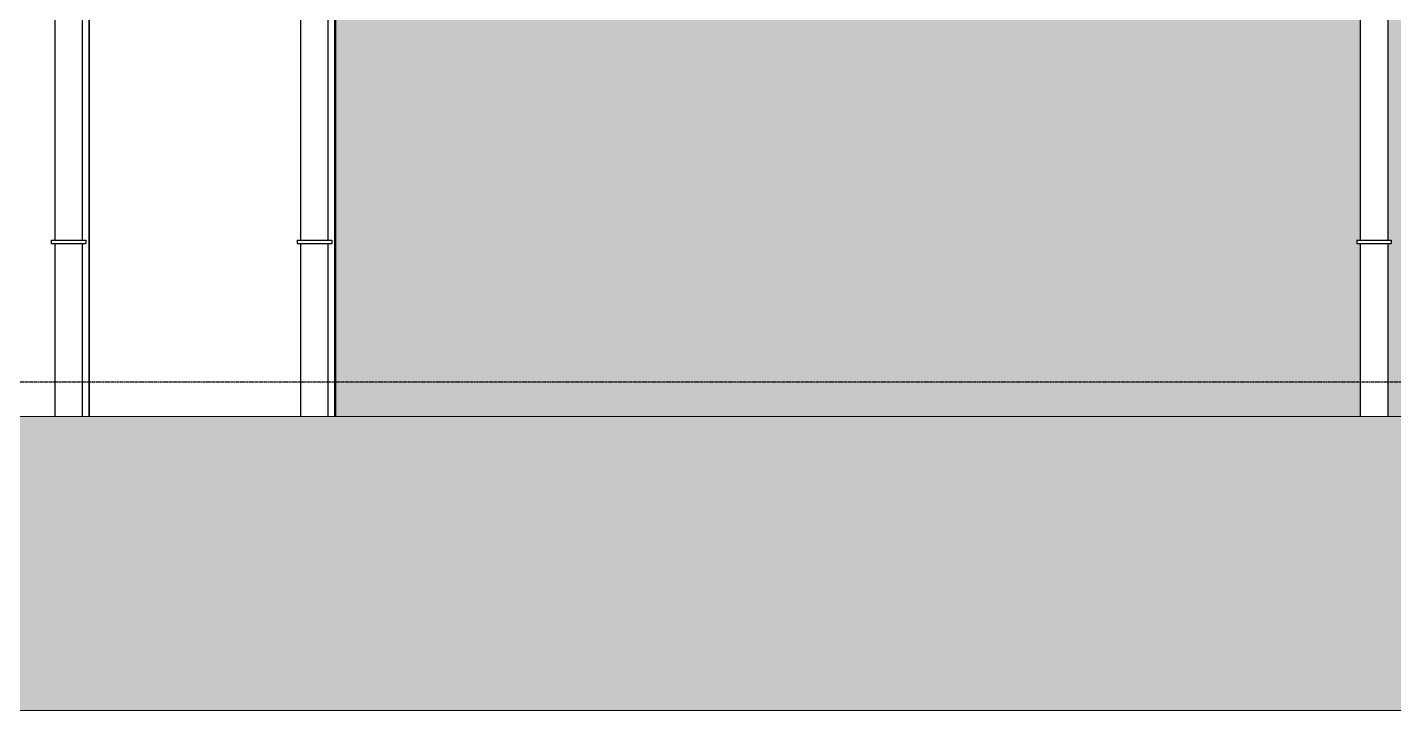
# Model space of a CAD drawing. Header units: millimetres. Extents: x -245 to 49755, y -245 to 41806.
# Drawn here: x 37164 to 39137, y 29037 to 30025 of the extents above; entities that cross this region are included whole.
import ezdxf

# ---------------------------------------------------------------- set-up
doc = ezdxf.new("R2010")
doc.units = ezdxf.units.MM
doc.linetypes.add('PUNKT2_S9', pattern=[1, 0, -1])
doc.linetypes.add('VERDECKT2_S2', pattern=[2.7, 2, -0.7])
doc.layers.add('Standard', color=7, linetype='Continuous', lineweight=25)

msp = doc.modelspace()

# ---------------------------------------------------------------- hatches: boundary and pattern name
at = {"layer": 'Standard', "linetype": 'PUNKT2_S9', "lineweight": 25}
h = msp.add_hatch(color=251, dxfattribs=at)
h.paths.add_polyline_path([(39088.5, 30512.1), (39083.5, 30512.1), (39083.5, 30517.1), (39088.5, 30517.1), (39088.5, 30922.1), (39078.5, 30922.1), (39068.7, 30997.1), (37608.5, 30997.1), (37608.5, 29462.1), (39088.5, 29462.1), (39088.5, 29712.1), (39083.5, 29712.1), (39083.5, 29717.1), (39088.5, 29717.1)])
h.paths.add_polyline_path([(44754.5, 29462.1), (44754.5, 29817.6), (44153.5, 29817.6), (44153.5, 29672.1), (42108.5, 29672.1), (42108.5, 30997.1), (41898.3, 30997.1), (41888.5, 30922.1), (41878.5, 30922.1), (41878.5, 30517.1), (41883.5, 30517.1), (41883.5, 30512.1), (41878.5, 30512.1), (41878.5, 29717.1), (41883.5, 29717.1), (41883.5, 29712.1), (41878.5, 29712.1), (41878.5, 29462.1)])
h.paths.add_polyline_path([(41833.5, 29717.1), (41838.5, 29717.1), (41838.5, 30512.1), (41833.5, 30512.1), (41833.5, 30517.1), (41838.5, 30517.1), (41838.5, 30922.1), (41828.5, 30922.1), (41818.7, 30997.1), (39148.3, 30997.1), (39138.5, 30922.1), (39128.5, 30922.1), (39128.5, 30517.1), (39133.5, 30517.1), (39133.5, 30512.1), (39128.5, 30512.1), (39128.5, 29717.1), (39133.5, 29717.1), (39133.5, 29712.1), (39128.5, 29712.1), (39128.5, 29462.1), (41838.5, 29462.1), (41838.5, 29712.1), (41833.5, 29712.1)])
h.paths.add_polyline_path([(39958.5, 30712.1), (39958.5, 29802.1), (39458.5, 29802.1), (39458.5, 30712.1)], flags=16)
h.paths.add_polyline_path([(41508.5, 29802.1), (41008.5, 29802.1), (41008.5, 30712.1), (41508.5, 30712.1)], flags=16)
at = {"layer": 'Standard', "linetype": 'PUNKT2_S9', "lineweight": -3}
h = msp.add_hatch(color=0, dxfattribs=at)
h.paths.add_polyline_path([(40982.3, 29340.4), (40959.8, 29340.5), (40923.6, 29340.5), (40923.6, 29270.7), (40957.9, 29270.7), (40984.9, 29271.5), (40999.4, 29274.1), (41006.8, 29278.6), (41012.4, 29285.8), (41015.9, 29294.9), (41017.1, 29306.4), (41015.6, 29319), (41010.9, 29328.7), (41003.5, 29335.9), (40993.5, 29339.6)])
h.paths.add_polyline_path([(46603.5, 29462.1), (35753.5, 29462.1), (35753.5, 29037.1), (46603.5, 29037.1)])
h.paths.add_polyline_path([(42597.1, 29158.4), (42712.1, 29158.4), (42712.1, 29112.1), (42550.8, 29112.1), (42550.8, 29384.8), (42597.1, 29384.8)], flags=16)
h.paths.add_polyline_path([(42505.9, 29340.5), (42382.3, 29340.5), (42382.3, 29279.6), (42497.3, 29279.6), (42497.3, 29233.2), (42382.3, 29233.2), (42382.3, 29158.4), (42510.3, 29158.4), (42510.3, 29112.1), (42336, 29112.1), (42336, 29387.1), (42505.9, 29387.1)], flags=16)
h.paths.add_polyline_path([(42207.2, 29183.5), (42263.3, 29387.1), (42312.4, 29387.1), (42230.3, 29112.1), (42180.9, 29112.1), (42099, 29387.1), (42149.2, 29387.1)], flags=16)
h.paths.add_polyline_path([(42078.9, 29387.1), (42078.9, 29340.5), (41955.2, 29340.5), (41955.2, 29279.6), (42070.3, 29279.6), (42070.3, 29233.2), (41955.2, 29233.2), (41955.2, 29158.4), (42083.2, 29158.4), (42083.2, 29112.1), (41908.9, 29112.1), (41908.9, 29387.1)], flags=16)
h.paths.add_polyline_path([(41799, 29332.5), (41784, 29341.3), (41765.8, 29344.3), (41738.5, 29338.5), (41717.4, 29321.2), (41704.1, 29292.5), (41699.6, 29252.8), (41704.1, 29210), (41717.7, 29179.2), (41738.7, 29161), (41765.3, 29154.8), (41779.8, 29156.5), (41794.4, 29161.6), (41808, 29169.3), (41819.5, 29178.3), (41819.5, 29213.2), (41766.5, 29213.2), (41766.5, 29259.5), (41866.2, 29259.5), (41866.2, 29150), (41848.4, 29134), (41824, 29120.1), (41796.4, 29110.5), (41768.2, 29107.4), (41734.6, 29111.9), (41705.6, 29125.4), (41682.1, 29147.5), (41665.4, 29177.1), (41655.2, 29212.4), (41651.9, 29250.5), (41655.7, 29291), (41666.9, 29326.8), (41685.4, 29356.3), (41710.9, 29378.1), (41735.6, 29388.4), (41765.8, 29391.7), (41803.7, 29386.3), (41832.3, 29370.2), (41852.2, 29344.7), (41863.3, 29310.9), (41817.3, 29300.6), (41810.3, 29318.8)], flags=16)
h.paths.add_polyline_path([(41564.6, 29209.4), (41564.6, 29387.1), (41610.7, 29387.1), (41610.7, 29213), (41609.4, 29182.8), (41605.7, 29160.5), (41596.1, 29138.9), (41581.3, 29121.8), (41560.8, 29110.9), (41534.7, 29107.4), (41504.7, 29113), (41482.5, 29130.1), (41468.7, 29158.2), (41464, 29197), (41507.6, 29203), (41509.5, 29182.8), (41513.5, 29169.6), (41522.8, 29158.6), (41536.3, 29154.8), (41549.4, 29157.4), (41558.1, 29165.3), (41563, 29181.6)], flags=16)
h.paths.add_polyline_path([(41437.8, 29387.1), (41437.8, 29112.1), (41391.5, 29112.1), (41391.5, 29387.1)], flags=16)
h.paths.add_polyline_path([(41297.9, 29340.5), (41191.1, 29340.5), (41191.1, 29387.1), (41358.8, 29387.1), (41358.8, 29343.9), (41233.3, 29158.4), (41363.7, 29158.4), (41363.7, 29112.1), (41177.5, 29112.1), (41177.5, 29162.2)], flags=16)
h.paths.add_polyline_path([(41028, 29379.5), (41043.1, 29369.4), (41054.8, 29353.3), (41062.3, 29333), (41064.8, 29310), (41061, 29281.6), (41049.6, 29258.8), (41030.7, 29242.4), (41004.3, 29233.4), (41018, 29222.4), (41029, 29210.4), (41040.6, 29192.9), (41055.4, 29165.7), (41083.4, 29112.1), (41028, 29112.1), (40994.6, 29171.9), (40979.6, 29198), (40970.2, 29212.3), (40963.5, 29219.4), (40956.3, 29223.7), (40946.8, 29226.1), (40933, 29226.9), (40923.6, 29226.9), (40923.6, 29112.1), (40877.4, 29112.1), (40877.4, 29387.1), (40974.8, 29387.1), (41006.5, 29385.2)], flags=16)
h.paths.add_polyline_path([(40838, 29158.4), (40838, 29112.1), (40663.7, 29112.1), (40663.7, 29387.1), (40833.6, 29387.1), (40833.6, 29340.5), (40709.9, 29340.5), (40709.9, 29279.6), (40825, 29279.6), (40825, 29233.2), (40709.9, 29233.2), (40709.9, 29158.4)], flags=16)
h.paths.add_polyline_path([(40516.9, 29241.1), (40479.4, 29195.2), (40479.4, 29112.1), (40433.1, 29112.1), (40433.1, 29387.1), (40479.4, 29387.1), (40479.4, 29265), (40572.8, 29387.1), (40635.1, 29387.1), (40548.8, 29279.9), (40639.8, 29112.1), (40579.9, 29112.1)], flags=16)
h.paths.add_polyline_path([(40340.5, 29387.1), (40383.5, 29387.1), (40383.5, 29112.1), (40337.1, 29112.1), (40244.7, 29291.4), (40244.7, 29112.1), (40201.7, 29112.1), (40201.7, 29387.1), (40246.8, 29387.1), (40340.5, 29203.4)], flags=16)
h.paths.add_polyline_path([(40110.9, 29112.1), (40110.9, 29387.1), (40157.2, 29387.1), (40157.2, 29112.1)], flags=16)
h.paths.add_polyline_path([(39964.3, 29384.8), (39964.3, 29158.4), (40079.3, 29158.4), (40079.3, 29112.1), (39918, 29112.1), (39918, 29384.8)], flags=16)

# ---------------------------------------------------------------- linework, layer by layer
at = {"layer": 'Standard', "color": 26, "linetype": 'Continuous', "lineweight": 18}
for p, q in [((37253.5, 30997.1), (37253.5, 29462.1)), ((37253.5, 29462.1), (37253.5, 30997.1)), ((37608.5, 30997.1), (37608.5, 29462.1)), ((37608.5, 29462.1), (37608.5, 30997.1))]:
    msp.add_line(p, q, dxfattribs=at)
at = {"layer": 'Standard', "color": 7, "linetype": 'Continuous', "lineweight": 35}
msp.add_line((37253.5, 30971.1), (37253.5, 29462.1), dxfattribs=at)
at = {"layer": 'Standard', "color": 7, "linetype": 'Continuous', "lineweight": 50}
msp.add_line((37608.5, 30971.1), (37608.5, 29462.1), dxfattribs=at)
at = {"layer": 'Standard', "color": 7, "linetype": 'Continuous', "lineweight": -3}
for p, q in [((37203.5, 30512.1), (37203.5, 29717.1)), ((37243.5, 29717.1), (37243.5, 30512.1)), ((37558.5, 30512.1), (37558.5, 29717.1)), ((37598.5, 29717.1), (37598.5, 30512.1)), ((39088.5, 30512.1), (39088.5, 29717.1)), ((39128.5, 30512.1), (39128.5, 29717.1)), ((37198.5, 29717.1), (37198.5, 29712.1)), ((37198.5, 29717.1), (37198.6, 29717.1)), ((37198.6, 29717.1), (37198.7, 29717.1)), ((37198.7, 29717.1), (37198.9, 29717.1)), ((37198.9, 29717.1), (37199.1, 29717.1)), ((37199.1, 29717.1), (37199.4, 29717.1)), ((37199.4, 29717.1), (37199.7, 29717.1)), ((37199.7, 29717.1), (37200, 29717.1)), ((37200, 29717.1), (37200.4, 29717.1)), ((37200.4, 29717.1), (37200.9, 29717.1)), ((37200.9, 29717.1), (37201.3, 29717.1)), ((37201.3, 29717.1), (37201.9, 29717.1)), ((37201.9, 29717.1), (37202.4, 29717.1)), ((37202.4, 29717.1), (37203, 29717.1)), ((37203, 29717.1), (37203.7, 29717.1)), ((37203.7, 29717.1), (37204.4, 29717.1)), ((37204.4, 29717.1), (37205.1, 29717.1)), ((37205.1, 29717.1), (37205.8, 29717.1)), ((37205.8, 29717.1), (37206.6, 29717.1)), ((37206.6, 29717.1), (37207.4, 29717.1)), ((37207.4, 29717.1), (37208.3, 29717.1)), ((37208.3, 29717.1), (37209.2, 29717.1)), ((37209.2, 29717.1), (37210.1, 29717.1)), ((37210.1, 29717.1), (37211, 29717.1)), ((37211, 29717.1), (37212, 29717.1)), ((37212, 29717.1), (37212.9, 29717.1)), ((37212.9, 29717.1), (37213.9, 29717.1)), ((37213.9, 29717.1), (37215, 29717.1)), ((37215, 29717.1), (37216, 29717.1)), ((37216, 29717.1), (37217, 29717.1)), ((37217, 29717.1), (37218.1, 29717.1)), ((37218.1, 29717.1), (37219.2, 29717.1)), ((37219.2, 29717.1), (37220.2, 29717.1)), ((37220.2, 29717.1), (37221.3, 29717.1)), ((37221.3, 29717.1), (37222.4, 29717.1)), ((37222.4, 29717.1), (37223.5, 29717.1)), ((37223.5, 29717.1), (37224.6, 29717.1)), ((37224.6, 29717.1), (37225.7, 29717.1)), ((37225.7, 29717.1), (37226.8, 29717.1)), ((37226.8, 29717.1), (37227.8, 29717.1)), ((37227.8, 29717.1), (37228.9, 29717.1)), ((37228.9, 29717.1), (37230, 29717.1)), ((37230, 29717.1), (37231, 29717.1)), ((37231, 29717.1), (37232.1, 29717.1)), ((37232.1, 29717.1), (37233.1, 29717.1)), ((37233.1, 29717.1), (37234.1, 29717.1)), ((37234.1, 29717.1), (37235.1, 29717.1)), ((37235.1, 29717.1), (37236, 29717.1)), ((37236, 29717.1), (37236.9, 29717.1)), ((37236.9, 29717.1), (37237.8, 29717.1)), ((37237.8, 29717.1), (37238.7, 29717.1)), ((37238.7, 29717.1), (37239.6, 29717.1)), ((37239.6, 29717.1), (37240.4, 29717.1)), ((37240.4, 29717.1), (37241.2, 29717.1)), ((37241.2, 29717.1), (37241.9, 29717.1)), ((37241.9, 29717.1), (37242.7, 29717.1)), ((37242.7, 29717.1), (37243.3, 29717.1)), ((37243.3, 29717.1), (37244, 29717.1)), ((37244, 29717.1), (37244.6, 29717.1)), ((37244.6, 29717.1), (37245.2, 29717.1)), ((37245.2, 29717.1), (37245.7, 29717.1)), ((37245.7, 29717.1), (37246.2, 29717.1)), ((37246.2, 29717.1), (37246.6, 29717.1)), ((37246.6, 29717.1), (37247, 29717.1)), ((37247, 29717.1), (37247.4, 29717.1)), ((37247.4, 29717.1), (37247.7, 29717.1)), ((37247.7, 29717.1), (37247.9, 29717.1)), ((37247.9, 29717.1), (37248.1, 29717.1)), ((37248.1, 29717.1), (37248.3, 29717.1)), ((37248.3, 29717.1), (37248.4, 29717.1)), ((37248.4, 29717.1), (37248.5, 29717.1)), ((37248.5, 29717.1), (37248.5, 29712.1)), ((37553.5, 29717.1), (37553.5, 29712.1)), ((37553.5, 29717.1), (37553.6, 29717.1)), ((37553.6, 29717.1), (37553.7, 29717.1)), ((37553.7, 29717.1), (37553.9, 29717.1)), ((37553.9, 29717.1), (37554.1, 29717.1)), ((37554.1, 29717.1), (37554.4, 29717.1)), ((37554.4, 29717.1), (37554.7, 29717.1)), ((37554.7, 29717.1), (37555, 29717.1)), ((37555, 29717.1), (37555.4, 29717.1)), ((37555.4, 29717.1), (37555.9, 29717.1)), ((37555.9, 29717.1), (37556.3, 29717.1)), ((37556.3, 29717.1), (37556.9, 29717.1)), ((37556.9, 29717.1), (37557.4, 29717.1)), ((37557.4, 29717.1), (37558, 29717.1)), ((37558, 29717.1), (37558.7, 29717.1)), ((37558.7, 29717.1), (37559.4, 29717.1)), ((37559.4, 29717.1), (37560.1, 29717.1)), ((37560.1, 29717.1), (37560.8, 29717.1)), ((37560.8, 29717.1), (37561.6, 29717.1)), ((37561.6, 29717.1), (37562.4, 29717.1)), ((37562.4, 29717.1), (37563.3, 29717.1)), ((37563.3, 29717.1), (37564.2, 29717.1)), ((37564.2, 29717.1), (37565.1, 29717.1)), ((37565.1, 29717.1), (37566, 29717.1)), ((37566, 29717.1), (37567, 29717.1)), ((37567, 29717.1), (37567.9, 29717.1)), ((37567.9, 29717.1), (37568.9, 29717.1)), ((37568.9, 29717.1), (37570, 29717.1)), ((37570, 29717.1), (37571, 29717.1)), ((37571, 29717.1), (37572, 29717.1)), ((37572, 29717.1), (37573.1, 29717.1)), ((37573.1, 29717.1), (37574.2, 29717.1)), ((37574.2, 29717.1), (37575.2, 29717.1)), ((37575.2, 29717.1), (37576.3, 29717.1)), ((37576.3, 29717.1), (37577.4, 29717.1)), ((37577.4, 29717.1), (37578.5, 29717.1)), ((37578.5, 29717.1), (37579.6, 29717.1)), ((37579.6, 29717.1), (37580.7, 29717.1)), ((37580.7, 29717.1), (37581.8, 29717.1)), ((37581.8, 29717.1), (37582.8, 29717.1)), ((37582.8, 29717.1), (37583.9, 29717.1)), ((37583.9, 29717.1), (37585, 29717.1)), ((37585, 29717.1), (37586, 29717.1)), ((37586, 29717.1), (37587.1, 29717.1)), ((37587.1, 29717.1), (37588.1, 29717.1)), ((37588.1, 29717.1), (37589.1, 29717.1)), ((37589.1, 29717.1), (37590.1, 29717.1)), ((37590.1, 29717.1), (37591, 29717.1)), ((37591, 29717.1), (37591.9, 29717.1)), ((37591.9, 29717.1), (37592.8, 29717.1)), ((37592.8, 29717.1), (37593.7, 29717.1)), ((37593.7, 29717.1), (37594.6, 29717.1)), ((37594.6, 29717.1), (37595.4, 29717.1)), ((37595.4, 29717.1), (37596.2, 29717.1)), ((37596.2, 29717.1), (37596.9, 29717.1)), ((37596.9, 29717.1), (37597.7, 29717.1)), ((37597.7, 29717.1), (37598.3, 29717.1)), ((37598.3, 29717.1), (37599, 29717.1)), ((37599, 29717.1), (37599.6, 29717.1)), ((37599.6, 29717.1), (37600.2, 29717.1)), ((37600.2, 29717.1), (37600.7, 29717.1)), ((37600.7, 29717.1), (37601.2, 29717.1)), ((37601.2, 29717.1), (37601.6, 29717.1)), ((37601.6, 29717.1), (37602, 29717.1)), ((37602, 29717.1), (37602.4, 29717.1)), ((37602.4, 29717.1), (37602.7, 29717.1)), ((37602.7, 29717.1), (37602.9, 29717.1)), ((37602.9, 29717.1), (37603.1, 29717.1)), ((37603.1, 29717.1), (37603.3, 29717.1)), ((37603.3, 29717.1), (37603.4, 29717.1)), ((37603.4, 29717.1), (37603.5, 29717.1)), ((37603.5, 29717.1), (37603.5, 29712.1)), ((39083.5, 29717.1), (39083.5, 29712.1)), ((39083.5, 29717.1), (39083.6, 29717.1)), ((39083.6, 29717.1), (39083.7, 29717.1)), ((39083.7, 29717.1), (39083.9, 29717.1)), ((39083.9, 29717.1), (39084.1, 29717.1)), ((39084.1, 29717.1), (39084.3, 29717.1)), ((39084.3, 29717.1), (39084.7, 29717.1)), ((39084.7, 29717.1), (39085, 29717.1)), ((39085, 29717.1), (39085.4, 29717.1)), ((39085.4, 29717.1), (39085.8, 29717.1)), ((39085.8, 29717.1), (39086.3, 29717.1)), ((39086.3, 29717.1), (39086.8, 29717.1)), ((39086.8, 29717.1), (39087.4, 29717.1)), ((39087.4, 29717.1), (39088, 29717.1)), ((39088, 29717.1), (39088.7, 29717.1)), ((39088.7, 29717.1), (39089.3, 29717.1)), ((39089.3, 29717.1), (39090.1, 29717.1)), ((39090.1, 29717.1), (39090.8, 29717.1)), ((39090.8, 29717.1), (39091.6, 29717.1)), ((39091.6, 29717.1), (39092.4, 29717.1)), ((39092.4, 29717.1), (39093.3, 29717.1)), ((39093.3, 29717.1), (39094.2, 29717.1)), ((39094.2, 29717.1), (39095.1, 29717.1)), ((39095.1, 29717.1), (39096, 29717.1)), ((39096, 29717.1), (39097, 29717.1)), ((39097, 29717.1), (39097.9, 29717.1)), ((39097.9, 29717.1), (39098.9, 29717.1)), ((39098.9, 29717.1), (39099.9, 29717.1)), ((39099.9, 29717.1), (39101, 29717.1)), ((39101, 29717.1), (39102, 29717.1)), ((39102, 29717.1), (39103.1, 29717.1)), ((39103.1, 29717.1), (39104.2, 29717.1)), ((39104.2, 29717.1), (39105.2, 29717.1)), ((39105.2, 29717.1), (39106.3, 29717.1)), ((39106.3, 29717.1), (39107.4, 29717.1)), ((39107.4, 29717.1), (39108.5, 29717.1)), ((39108.5, 29717.1), (39109.6, 29717.1)), ((39109.6, 29717.1), (39110.7, 29717.1)), ((39110.7, 29717.1), (39111.8, 29717.1)), ((39111.8, 29717.1), (39112.8, 29717.1)), ((39112.8, 29717.1), (39113.9, 29717.1)), ((39113.9, 29717.1), (39115, 29717.1)), ((39115, 29717.1), (39116, 29717.1)), ((39116, 29717.1), (39117, 29717.1)), ((39117, 29717.1), (39118.1, 29717.1)), ((39118.1, 29717.1), (39119.1, 29717.1)), ((39119.1, 29717.1), (39120, 29717.1)), ((39120, 29717.1), (39121, 29717.1)), ((39121, 29717.1), (39121.9, 29717.1)), ((39121.9, 29717.1), (39122.8, 29717.1)), ((39122.8, 29717.1), (39123.7, 29717.1)), ((39123.7, 29717.1), (39124.6, 29717.1)), ((39124.6, 29717.1), (39125.4, 29717.1)), ((39125.4, 29717.1), (39126.2, 29717.1)), ((39126.2, 29717.1), (39126.9, 29717.1)), ((39126.9, 29717.1), (39127.6, 29717.1)), ((39127.6, 29717.1), (39128.3, 29717.1)), ((39128.3, 29717.1), (39129, 29717.1)), ((39129, 29717.1), (39129.6, 29717.1)), ((39129.6, 29717.1), (39130.1, 29717.1)), ((39130.1, 29717.1), (39130.7, 29717.1)), ((39130.7, 29717.1), (39131.2, 29717.1)), ((39131.2, 29717.1), (39131.6, 29717.1)), ((39131.6, 29717.1), (39132, 29717.1)), ((39132, 29717.1), (39132.3, 29717.1)), ((39132.3, 29717.1), (39132.6, 29717.1)), ((39132.6, 29717.1), (39132.9, 29717.1)), ((39132.9, 29717.1), (39133.1, 29717.1)), ((39133.1, 29717.1), (39133.3, 29717.1)), ((39133.3, 29717.1), (39133.4, 29717.1)), ((39133.4, 29717.1), (39133.5, 29717.1)), ((39133.5, 29717.1), (39133.5, 29712.1)), ((37198.5, 29712.1), (37198.6, 29712.1)), ((37198.6, 29712.1), (37198.7, 29712.1)), ((37198.7, 29712.1), (37198.9, 29712.1)), ((37198.9, 29712.1), (37199.1, 29712.1)), ((37199.1, 29712.1), (37199.4, 29712.1)), ((37199.4, 29712.1), (37199.7, 29712.1)), ((37199.7, 29712.1), (37200, 29712.1)), ((37200, 29712.1), (37200.4, 29712.1)), ((37200.4, 29712.1), (37200.9, 29712.1)), ((37200.9, 29712.1), (37201.3, 29712.1)), ((37201.3, 29712.1), (37201.9, 29712.1)), ((37201.9, 29712.1), (37202.4, 29712.1)), ((37202.4, 29712.1), (37203, 29712.1)), ((37203, 29712.1), (37203.7, 29712.1)), ((37203.5, 29712.1), (37203.5, 29462.1)), ((37203.7, 29712.1), (37204.4, 29712.1)), ((37204.4, 29712.1), (37205.1, 29712.1)), ((37205.1, 29712.1), (37205.8, 29712.1)), ((37205.8, 29712.1), (37206.6, 29712.1)), ((37206.6, 29712.1), (37207.4, 29712.1)), ((37207.4, 29712.1), (37208.3, 29712.1)), ((37208.3, 29712.1), (37209.2, 29712.1)), ((37209.2, 29712.1), (37210.1, 29712.1)), ((37210.1, 29712.1), (37211, 29712.1)), ((37211, 29712.1), (37212, 29712.1)), ((37212, 29712.1), (37212.9, 29712.1)), ((37212.9, 29712.1), (37213.9, 29712.1)), ((37213.9, 29712.1), (37215, 29712.1)), ((37215, 29712.1), (37216, 29712.1)), ((37216, 29712.1), (37217, 29712.1)), ((37217, 29712.1), (37218.1, 29712.1)), ((37218.1, 29712.1), (37219.2, 29712.1)), ((37219.2, 29712.1), (37220.2, 29712.1)), ((37220.2, 29712.1), (37221.3, 29712.1)), ((37221.3, 29712.1), (37222.4, 29712.1)), ((37222.4, 29712.1), (37223.5, 29712.1)), ((37223.5, 29712.1), (37224.6, 29712.1)), ((37224.6, 29712.1), (37225.7, 29712.1)), ((37225.7, 29712.1), (37226.8, 29712.1)), ((37226.8, 29712.1), (37227.8, 29712.1)), ((37227.8, 29712.1), (37228.9, 29712.1)), ((37228.9, 29712.1), (37230, 29712.1)), ((37230, 29712.1), (37231, 29712.1)), ((37231, 29712.1), (37232.1, 29712.1)), ((37232.1, 29712.1), (37233.1, 29712.1)), ((37233.1, 29712.1), (37234.1, 29712.1)), ((37234.1, 29712.1), (37235.1, 29712.1)), ((37235.1, 29712.1), (37236, 29712.1)), ((37236, 29712.1), (37236.9, 29712.1)), ((37236.9, 29712.1), (37237.8, 29712.1)), ((37237.8, 29712.1), (37238.7, 29712.1)), ((37238.7, 29712.1), (37239.6, 29712.1)), ((37239.6, 29712.1), (37240.4, 29712.1)), ((37240.4, 29712.1), (37241.2, 29712.1)), ((37241.2, 29712.1), (37241.9, 29712.1)), ((37241.9, 29712.1), (37242.7, 29712.1)), ((37242.7, 29712.1), (37243.3, 29712.1)), ((37243.3, 29712.1), (37244, 29712.1)), ((37243.5, 29462.1), (37243.5, 29712.1)), ((37244, 29712.1), (37244.6, 29712.1)), ((37244.6, 29712.1), (37245.2, 29712.1)), ((37245.2, 29712.1), (37245.7, 29712.1)), ((37245.7, 29712.1), (37246.2, 29712.1)), ((37246.2, 29712.1), (37246.6, 29712.1)), ((37246.6, 29712.1), (37247, 29712.1)), ((37247, 29712.1), (37247.4, 29712.1)), ((37247.4, 29712.1), (37247.7, 29712.1)), ((37247.7, 29712.1), (37247.9, 29712.1)), ((37247.9, 29712.1), (37248.1, 29712.1)), ((37248.1, 29712.1), (37248.3, 29712.1)), ((37248.3, 29712.1), (37248.4, 29712.1)), ((37248.4, 29712.1), (37248.5, 29712.1)), ((37553.5, 29712.1), (37553.6, 29712.1)), ((37553.6, 29712.1), (37553.7, 29712.1)), ((37553.7, 29712.1), (37553.9, 29712.1)), ((37553.9, 29712.1), (37554.1, 29712.1)), ((37554.1, 29712.1), (37554.4, 29712.1)), ((37554.4, 29712.1), (37554.7, 29712.1)), ((37554.7, 29712.1), (37555, 29712.1)), ((37555, 29712.1), (37555.4, 29712.1)), ((37555.4, 29712.1), (37555.9, 29712.1)), ((37555.9, 29712.1), (37556.3, 29712.1)), ((37556.3, 29712.1), (37556.9, 29712.1)), ((37556.9, 29712.1), (37557.4, 29712.1)), ((37557.4, 29712.1), (37558, 29712.1)), ((37558, 29712.1), (37558.7, 29712.1)), ((37558.5, 29712.1), (37558.5, 29462.1)), ((37558.7, 29712.1), (37559.4, 29712.1)), ((37559.4, 29712.1), (37560.1, 29712.1)), ((37560.1, 29712.1), (37560.8, 29712.1)), ((37560.8, 29712.1), (37561.6, 29712.1)), ((37561.6, 29712.1), (37562.4, 29712.1)), ((37562.4, 29712.1), (37563.3, 29712.1)), ((37563.3, 29712.1), (37564.2, 29712.1)), ((37564.2, 29712.1), (37565.1, 29712.1)), ((37565.1, 29712.1), (37566, 29712.1)), ((37566, 29712.1), (37567, 29712.1)), ((37567, 29712.1), (37567.9, 29712.1)), ((37567.9, 29712.1), (37568.9, 29712.1)), ((37568.9, 29712.1), (37570, 29712.1)), ((37570, 29712.1), (37571, 29712.1)), ((37571, 29712.1), (37572, 29712.1)), ((37572, 29712.1), (37573.1, 29712.1)), ((37573.1, 29712.1), (37574.2, 29712.1)), ((37574.2, 29712.1), (37575.2, 29712.1)), ((37575.2, 29712.1), (37576.3, 29712.1)), ((37576.3, 29712.1), (37577.4, 29712.1)), ((37577.4, 29712.1), (37578.5, 29712.1)), ((37578.5, 29712.1), (37579.6, 29712.1)), ((37579.6, 29712.1), (37580.7, 29712.1)), ((37580.7, 29712.1), (37581.8, 29712.1)), ((37581.8, 29712.1), (37582.8, 29712.1)), ((37582.8, 29712.1), (37583.9, 29712.1)), ((37583.9, 29712.1), (37585, 29712.1)), ((37585, 29712.1), (37586, 29712.1)), ((37586, 29712.1), (37587.1, 29712.1)), ((37587.1, 29712.1), (37588.1, 29712.1)), ((37588.1, 29712.1), (37589.1, 29712.1)), ((37589.1, 29712.1), (37590.1, 29712.1)), ((37590.1, 29712.1), (37591, 29712.1)), ((37591, 29712.1), (37591.9, 29712.1)), ((37591.9, 29712.1), (37592.8, 29712.1)), ((37592.8, 29712.1), (37593.7, 29712.1)), ((37593.7, 29712.1), (37594.6, 29712.1)), ((37594.6, 29712.1), (37595.4, 29712.1)), ((37595.4, 29712.1), (37596.2, 29712.1)), ((37596.2, 29712.1), (37596.9, 29712.1)), ((37596.9, 29712.1), (37597.7, 29712.1)), ((37597.7, 29712.1), (37598.3, 29712.1)), ((37598.3, 29712.1), (37599, 29712.1)), ((37598.5, 29462.1), (37598.5, 29712.1)), ((37599, 29712.1), (37599.6, 29712.1)), ((37599.6, 29712.1), (37600.2, 29712.1)), ((37600.2, 29712.1), (37600.7, 29712.1)), ((37600.7, 29712.1), (37601.2, 29712.1)), ((37601.2, 29712.1), (37601.6, 29712.1)), ((37601.6, 29712.1), (37602, 29712.1)), ((37602, 29712.1), (37602.4, 29712.1)), ((37602.4, 29712.1), (37602.7, 29712.1)), ((37602.7, 29712.1), (37602.9, 29712.1)), ((37602.9, 29712.1), (37603.1, 29712.1)), ((37603.1, 29712.1), (37603.3, 29712.1)), ((37603.3, 29712.1), (37603.4, 29712.1)), ((37603.4, 29712.1), (37603.5, 29712.1)), ((39083.5, 29712.1), (39083.6, 29712.1)), ((39083.6, 29712.1), (39083.7, 29712.1)), ((39083.7, 29712.1), (39083.9, 29712.1)), ((39083.9, 29712.1), (39084.1, 29712.1)), ((39084.1, 29712.1), (39084.3, 29712.1)), ((39084.3, 29712.1), (39084.7, 29712.1)), ((39084.7, 29712.1), (39085, 29712.1)), ((39085, 29712.1), (39085.4, 29712.1)), ((39085.4, 29712.1), (39085.8, 29712.1)), ((39085.8, 29712.1), (39086.3, 29712.1)), ((39086.3, 29712.1), (39086.8, 29712.1)), ((39086.8, 29712.1), (39087.4, 29712.1)), ((39087.4, 29712.1), (39088, 29712.1)), ((39088, 29712.1), (39088.7, 29712.1)), ((39088.5, 29712.1), (39088.5, 29462.1)), ((39088.7, 29712.1), (39089.3, 29712.1)), ((39089.3, 29712.1), (39090.1, 29712.1)), ((39090.1, 29712.1), (39090.8, 29712.1)), ((39090.8, 29712.1), (39091.6, 29712.1)), ((39091.6, 29712.1), (39092.4, 29712.1)), ((39092.4, 29712.1), (39093.3, 29712.1)), ((39093.3, 29712.1), (39094.2, 29712.1)), ((39094.2, 29712.1), (39095.1, 29712.1)), ((39095.1, 29712.1), (39096, 29712.1)), ((39096, 29712.1), (39097, 29712.1)), ((39097, 29712.1), (39097.9, 29712.1)), ((39097.9, 29712.1), (39098.9, 29712.1)), ((39098.9, 29712.1), (39099.9, 29712.1)), ((39099.9, 29712.1), (39101, 29712.1)), ((39101, 29712.1), (39102, 29712.1)), ((39102, 29712.1), (39103.1, 29712.1)), ((39103.1, 29712.1), (39104.2, 29712.1)), ((39104.2, 29712.1), (39105.2, 29712.1)), ((39105.2, 29712.1), (39106.3, 29712.1)), ((39106.3, 29712.1), (39107.4, 29712.1)), ((39107.4, 29712.1), (39108.5, 29712.1)), ((39108.5, 29712.1), (39109.6, 29712.1)), ((39109.6, 29712.1), (39110.7, 29712.1)), ((39110.7, 29712.1), (39111.8, 29712.1)), ((39111.8, 29712.1), (39112.8, 29712.1)), ((39112.8, 29712.1), (39113.9, 29712.1)), ((39113.9, 29712.1), (39115, 29712.1)), ((39115, 29712.1), (39116, 29712.1)), ((39116, 29712.1), (39117, 29712.1)), ((39117, 29712.1), (39118.1, 29712.1)), ((39118.1, 29712.1), (39119.1, 29712.1)), ((39119.1, 29712.1), (39120, 29712.1)), ((39120, 29712.1), (39121, 29712.1)), ((39121, 29712.1), (39121.9, 29712.1)), ((39121.9, 29712.1), (39122.8, 29712.1)), ((39122.8, 29712.1), (39123.7, 29712.1)), ((39123.7, 29712.1), (39124.6, 29712.1)), ((39124.6, 29712.1), (39125.4, 29712.1)), ((39125.4, 29712.1), (39126.2, 29712.1)), ((39126.2, 29712.1), (39126.9, 29712.1)), ((39126.9, 29712.1), (39127.6, 29712.1)), ((39127.6, 29712.1), (39128.3, 29712.1)), ((39128.3, 29712.1), (39129, 29712.1)), ((39128.5, 29712.1), (39128.5, 29462.1)), ((39129, 29712.1), (39129.6, 29712.1)), ((39129.6, 29712.1), (39130.1, 29712.1)), ((39130.1, 29712.1), (39130.7, 29712.1)), ((39130.7, 29712.1), (39131.2, 29712.1)), ((39131.2, 29712.1), (39131.6, 29712.1)), ((39131.6, 29712.1), (39132, 29712.1)), ((39132, 29712.1), (39132.3, 29712.1)), ((39132.3, 29712.1), (39132.6, 29712.1)), ((39132.6, 29712.1), (39132.9, 29712.1)), ((39132.9, 29712.1), (39133.1, 29712.1)), ((39133.1, 29712.1), (39133.3, 29712.1)), ((39133.3, 29712.1), (39133.4, 29712.1)), ((39133.4, 29712.1), (39133.5, 29712.1))]:
    msp.add_line(p, q, dxfattribs=at)
at = {"layer": 'Standard', "color": 7, "linetype": 'VERDECKT2_S2', "lineweight": -3}
msp.add_line((35753.5, 29512.1), (46603.5, 29512.1), dxfattribs=at)
at = {"layer": 'Standard', "color": 94, "linetype": 'Continuous', "lineweight": 18}
for p, q in [((46603.5, 29462.1), (35753.5, 29462.1)), ((35753.5, 29037.1), (46603.5, 29037.1))]:
    msp.add_line(p, q, dxfattribs=at)

doc.saveas('drawing.dxf')
